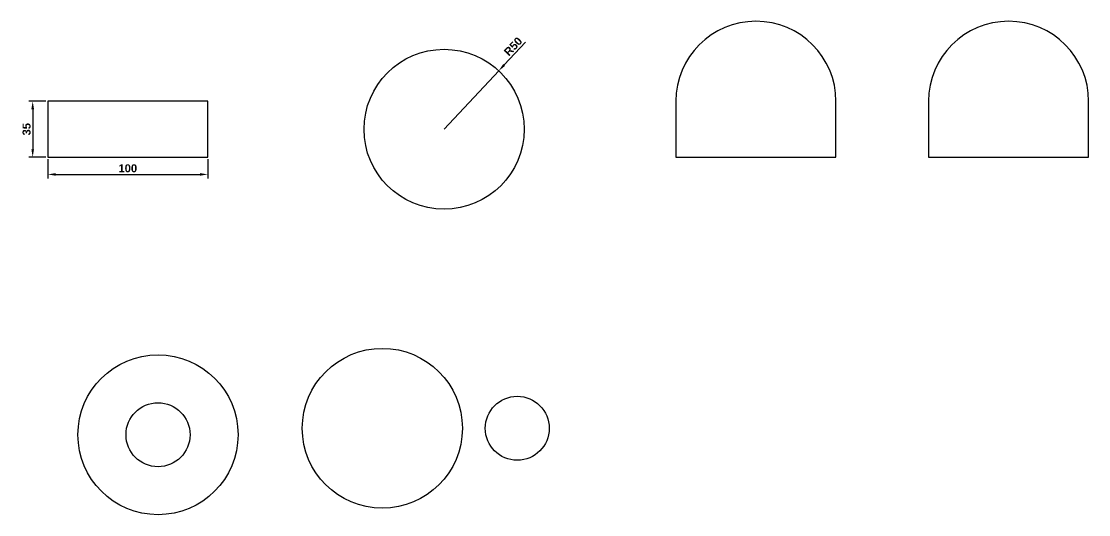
# Model space of a CAD drawing. Header units: millimetres. Extents: x 3368 to 5085, y 1521 to 2366.
# Drawn here: x 3368 to 4034, y 1521 to 1829 of the extents above; entities that cross this region are included whole.
import ezdxf

# ---------------------------------------------------------------- set-up
doc = ezdxf.new("R2010")
doc.units = ezdxf.units.MM
doc.layers.add('Cota', color=255, linetype='Continuous')
doc.layers.add('Peça', color=7, linetype='Continuous', lineweight=30)
doc.styles.get("Standard").update_dxf_attribs({"font": ''})
doc.styles.get('Standard').set_extended_font_data('Arial', bold=True)
doc.dimstyles.new('ISO-25', dxfattribs={"dimscale": 2, "dimtxt": 2.5, "dimasz": 2.5, "dimexe": 1.25, "dimexo": 0.625, "dimtad": 1, "dimtxsty": 'Standard', "dimcen": 2.5, "dimclrt": 7, "dimadec": 0, "dimazin": 0, "dimtfac": 1, "dimtmove": 0, "dimatfit": 3, "dimfxl": 1, "dimarcsym": 0})

# ---------------------------------------------------------------- blocks, each defined once
blk = doc.blocks.new('*D1')
at = {"layer": 'Cota', "color": 0, "lineweight": -2, "transparency": 16777216}
for p, q in [((3682.51, 1816.39), (3669.23, 1802.17)), ((3631.7, 1761.96), (3665.82, 1798.51))]:
    blk.add_line(p, q, dxfattribs=at)
at = {"layer": 'Cota', "color": 0, "transparency": 16777216}
blk.add_solid([(3668.62, 1802.73), (3669.84, 1801.6), (3665.82, 1798.51)], dxfattribs=at)
at = {"layer": 'Defpoints', "color": 0, "transparency": 16777216}
for p in [(3665.82, 1798.51), (3631.7, 1761.96)]:
    blk.add_point(p, dxfattribs=at)
at = {"layer": 'Cota', "color": 7, "transparency": 16777216, "insert": (3674.8, 1813.7), "char_height": 5, "attachment_point": 5, "rotation": 46.96569}
blk.add_mtext('R50', dxfattribs=at)
blk = doc.blocks.new('*D2')
at = {"layer": 'Cota', "color": 0, "lineweight": -2, "transparency": 16777216}
for p, q in [((3384.14, 1743.21), (3384.14, 1731.21)), ((3484.14, 1743.21), (3484.14, 1731.21)), ((3389.14, 1733.71), (3479.14, 1733.71))]:
    blk.add_line(p, q, dxfattribs=at)
at = {"layer": 'Cota', "color": 0, "transparency": 16777216}
for points in [[(3389.14, 1734.54), (3389.14, 1732.87), (3384.14, 1733.71)], [(3479.14, 1734.54), (3479.14, 1732.87), (3484.14, 1733.71)]]:
    blk.add_solid(points, dxfattribs=at)
at = {"layer": 'Defpoints', "color": 0, "transparency": 16777216}
for p in [(3384.14, 1744.46), (3484.14, 1744.46), (3484.14, 1733.71)]:
    blk.add_point(p, dxfattribs=at)
at = {"layer": 'Cota', "color": 7, "transparency": 16777216, "insert": (3434.14, 1737.51), "char_height": 5, "attachment_point": 5}
blk.add_mtext('100', dxfattribs=at)
blk = doc.blocks.new('*D3')
at = {"layer": 'Cota', "color": 0, "lineweight": -2, "transparency": 16777216}
for p, q in [((3382.89, 1779.46), (3372.23, 1779.46)), ((3374.73, 1774.46), (3374.73, 1749.46)), ((3382.89, 1744.46), (3372.23, 1744.46))]:
    blk.add_line(p, q, dxfattribs=at)
at = {"layer": 'Cota', "color": 0, "transparency": 16777216}
for points in [[(3373.9, 1774.46), (3375.57, 1774.46), (3374.73, 1779.46)], [(3373.9, 1749.46), (3375.57, 1749.46), (3374.73, 1744.46)]]:
    blk.add_solid(points, dxfattribs=at)
at = {"layer": 'Defpoints', "color": 0, "transparency": 16777216}
for p in [(3384.14, 1779.46), (3374.73, 1744.46), (3384.14, 1744.46)]:
    blk.add_point(p, dxfattribs=at)
at = {"layer": 'Cota', "color": 7, "transparency": 16777216, "insert": (3370.93, 1761.96), "char_height": 5, "attachment_point": 5, "rotation": 90}
blk.add_mtext('35', dxfattribs=at)

msp = doc.modelspace()

# ---------------------------------------------------------------- linework, layer by layer
at = {"layer": 'Peça'}
for p, q in [((3776.463, 1779.464), (3776.463, 1744.464)), ((3876.463, 1744.464), (3876.463, 1779.464)), ((3776.463, 1744.464), (3876.463, 1744.464))]:
    msp.add_line(p, q, dxfattribs=at)
msp.add_lwpolyline([(3934.28, 1779.464), (3934.28, 1744.464), (4034.28, 1744.464), (4034.28, 1779.464, 1)], format="xyb", close=True, dxfattribs=at)
msp.add_lwpolyline([(3384.138, 1744.464), (3484.138, 1744.464), (3484.138, 1779.464), (3384.138, 1779.464)], close=True, dxfattribs=at)
for centre, radius in [((3631.7, 1761.964), 50), ((3453.017, 1570.902), 50), ((3593.105, 1574.929), 50), ((3677.388, 1574.929), 20), ((3453.017, 1570.902), 20)]:
    msp.add_circle(centre, radius, dxfattribs=at)
msp.add_arc((3826.463, 1779.464), 50, 0, 180, dxfattribs=at)

# ---------------------------------------------------------------- dimensions: what is measured, and where the dimension line sits
at = {"layer": 'Cota'}
dim = msp.add_radius_dim(center=(3631.7, 1761.964), mpoint=(3665.822, 1798.511), dimstyle='ISO-25', dxfattribs=at)
dim.commit()
dim.dimension.update_dxf_attribs({"geometry": '*D1', "text_midpoint": (3674.8, 1813.699)})
dim = msp.add_linear_dim(base=(3374.734, 1744.464), p1=(3384.138, 1779.464), p2=(3384.138, 1744.464), angle=90, dimstyle='ISO-25', dxfattribs=at)
dim.commit()
dim.dimension.update_dxf_attribs({"geometry": '*D3', "text_midpoint": (3370.931, 1761.964)})
dim = msp.add_linear_dim(base=(3484.138, 1733.706), p1=(3384.138, 1744.464), p2=(3484.138, 1744.464), dimstyle='ISO-25', dxfattribs=at)
dim.commit()
dim.dimension.update_dxf_attribs({"geometry": '*D2', "text_midpoint": (3434.138, 1737.509)})

doc.saveas('drawing.dxf')
